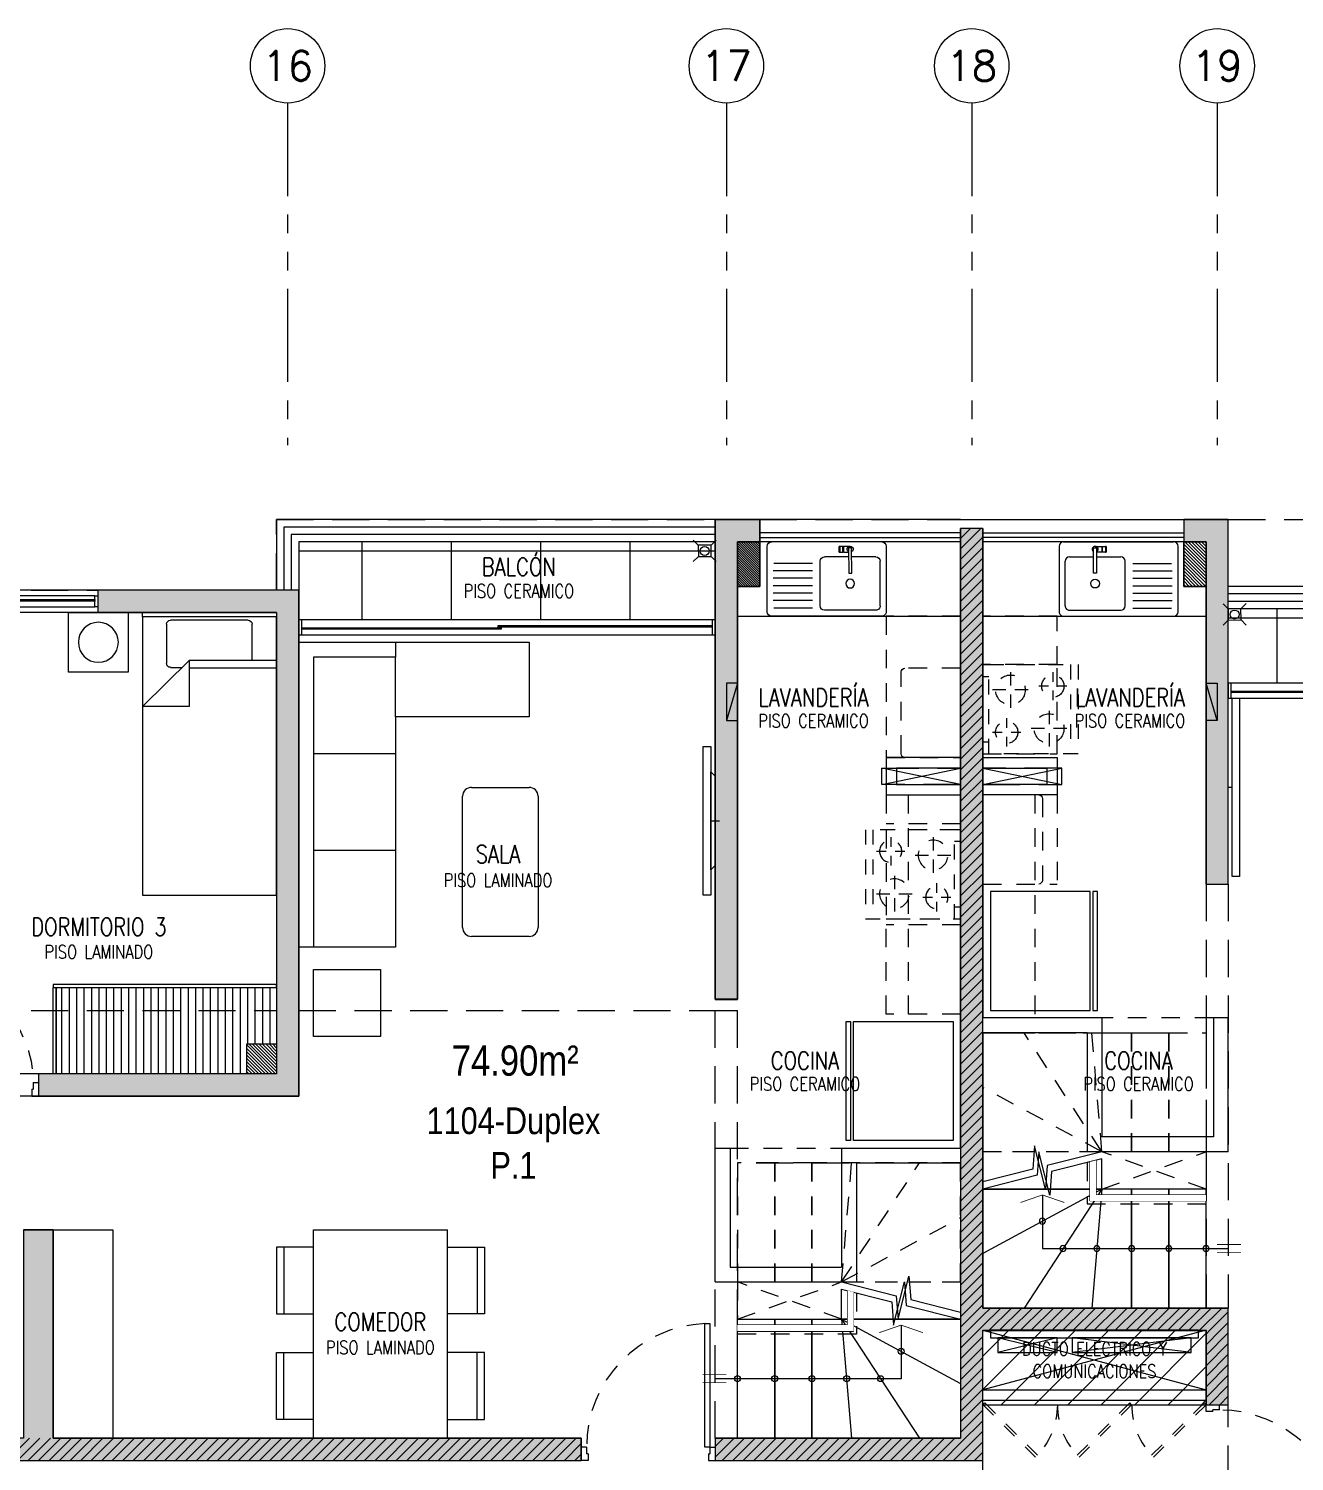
# Model space of a CAD drawing. Header units: millimetres. Extents: x 3765 to 3833, y 1327 to 1657.
# Drawn here: x 3801.76 to 3810.27, y 1414.26 to 1423.89 of the extents above; entities that cross this region are included whole.
import ezdxf
from ezdxf import colors
from ezdxf.entities.mleader import LeaderData, LeaderLine
from ezdxf.enums import TextEntityAlignment as Align
from ezdxf.math import Vec2, Vec3

# ---------------------------------------------------------------- set-up
doc = ezdxf.new("R2010")
doc.units = ezdxf.units.MM
doc.set_wipeout_variables(frame=1)
for name, pattern in [('HIDDEN', [0.375, 0.25, -0.125]), ('HIDDEN2', [0.1875, 0.125, -0.0625]), ('PHANTOM', [63.5, 31.75, -6.35, 6.35, -6.35, 6.35, -6.35]), ('PHANTOM2', [1.25, 0.625, -0.125, 0.125, -0.125, 0.125, -0.125]), ('X-REF_DP_Arquitectura$0$HIDDEN', [0.375, 0.25, -0.125])]:
    doc.linetypes.add(name, pattern=pattern)
doc.layers.get('0').update_dxf_attribs({"color": 251, "lineweight": 9})
for name, color, linetype, lineweight in [('01', 251, 'Continuous', 13), ('A-BARANDAS', 251, 'Continuous', 13), ('A-COCINAS-LAV', 251, 'Continuous', 13), ('A-EJES', 251, 'PHANTOM', 13), ('A-HATCH', 251, 'Continuous', 13), ('A-LINEAS', 251, 'Continuous', 13), ('A-MOBILIARIO', 251, 'Continuous', 13), ('A-MURO BAJO', 251, 'Continuous', 13), ('A-MUROS', 251, 'Continuous', 13), ('A-NUMERACIONDEP', 251, 'Continuous', 13), ('A-PROYECCIONES', 251, 'HIDDEN2', 13), ('A-TEXTO-ACABADO PISO', 251, 'Continuous', 13), ('A-TEXTO-AMBIENTE', 251, 'Continuous', 13), ('A-ÁREA TEXTO', 251, 'Continuous', 13), ('A_20_Estructuras', 251, 'Continuous', 13), ('A_30_DispositivosSanit', 251, 'Continuous', 13), ('A_50_TextoAmbiente', 251, 'Continuous', 13), ('A_50_TextoIndicaciones', 251, 'Continuous', 13), ('A_50_Vigas', 251, 'X-REF_DP_Arquitectura$0$HIDDEN', 13), ('A_60_HatchEstructuras', 251, 'Continuous', 13), ('AREA MODIF', 251, 'Continuous', 13), ('DLP_MOBILIARIO FIJO', 251, 'Continuous', 13), ('DLP_MURO ALTO', 251, 'Continuous', 13), ('MURO CF 120', 251, 'Continuous', 13), ('MURO CF 60', 251, 'Continuous', 13)]:
    doc.layers.add(name, color=color, linetype=linetype, lineweight=lineweight)
doc.styles.add('R80', font='ARIALN.TTF', dxfattribs={"height": 2.03})
doc.styles.add('R80-100', font='ARIALN.TTF', dxfattribs={"height": 0.2032})
doc.styles.add('ROMANS', font='romans.shx', dxfattribs={"width": 0.8})
pattern_1 = [(45, (-21.67, -43.67528), (-0.03535534, 0.03535534), [])]

# ---------------------------------------------------------------- blocks, each defined once
blk = doc.blocks.new('EF-P112')
at = {"layer": 'A_60_HatchEstructuras'}
h = blk.add_hatch(color=256, dxfattribs=at)
h.dxf.hatch_style = 1
h.paths.add_polyline_path([(-9, -0.06), (-9.15, -0.06), (-9.15, -6.175), (-10.65, -6.175), (-10.8, -6.175), (-10.8, -6.325), (-9, -6.325), (-9, -5.45), (-7.5, -5.45), (-7.5, -5.95), (-7.35, -5.95), (-7.35, -5.3), (-9, -5.3)])
h.paths.add_polyline_path([(-10.65, -0.15), (-10.5, -0.15), (-10.5, 0), (-10.8, 0), (-10.8, -3.225), (-10.65, -3.225)])
h.paths.add_polyline_path([(-7.35, 0), (-7.65, 0), (-7.65, -0.15), (-7.5, -0.15), (-7.5, -2.45), (-7.35, -2.45)])
h = blk.add_hatch(color=256, dxfattribs=at)
h.dxf.hatch_style = 1
h.paths.add_polyline_path([(-17.1, -3.725), (-18.7, -3.725), (-18.7, -0.625), (-17.5, -0.625), (-17.5, -0.475), (-18.85, -0.475), (-18.85, -3.875), (-17.1, -3.875)])
h.paths.add_polyline_path([(-16.15, -0.475), (-16.3, -0.475), (-16.3, -3.875), (-16.15, -3.875)])
h.paths.add_polyline_path([(-13.6, -0.475), (-14.95, -0.475), (-14.95, -0.625), (-13.75, -0.625), (-13.75, -3.725), (-15.35, -3.725), (-15.35, -3.875), (-13.6, -3.875)])
h = blk.add_hatch(color=256, dxfattribs=at)
h.dxf.hatch_style = 1
h.paths.add_polyline_path([(-19.25, -4.775), (-21.445, -4.775), (-21.445, -4.925), (-21.1, -4.925), (-21.1, -6.325), (-11.7, -6.325), (-11.7, -6.175), (-15.25, -6.175), (-15.25, -4.775), (-15.45, -4.775), (-15.45, -6.175), (-18.35, -6.175), (-18.35, -4.775), (-18.5, -4.775), (-18.5, -6.175), (-20.9, -6.175), (-20.9, -4.925), (-19.25, -4.925)])
h.paths.add_polyline_path([(-21.47, -7.675), (-18.95, -7.675), (-18.95, -9.075), (-18.8, -9.075), (-18.8, -7.675), (-15.45, -7.675), (-15.45, -9.075), (-15.25, -9.075), (-15.25, -7.675), (-11.7, -7.675), (-11.7, -7.525), (-21.67, -7.525), (-21.67, -9.075), (-19.7, -9.075), (-19.7, -8.925), (-21.47, -8.925)])
at = {"elevation": 0}
for points in [[(-9.68, -1.78), (-9.15, -1.67)], [(-9.15, -1.78), (-9.68, -1.67)], [(-9.68, -1.78), (-9.15, -1.67)], [(-9.15, -1.78), (-9.68, -1.67)], [(-9, -1.67), (-8.47, -1.78)], [(-9, -1.78), (-8.47, -1.67)], [(-9, -1.67), (-8.47, -1.78)], [(-9, -1.78), (-8.47, -1.67)]]:
    blk.add_lwpolyline(points, dxfattribs=at)
at = {"layer": 'A_20_Estructuras'}
for points in [[(-10.65, -0.15), (-10.5, -0.15), (-10.5, 0), (-10.8, 0), (-10.8, -3.225), (-10.65, -3.225)], [(-9, -0.06), (-9.15, -0.06), (-9.15, -6.175), (-10.65, -6.175), (-10.65, -6.175), (-10.8, -6.175), (-10.8, -6.325), (-9, -6.325), (-9, -5.45), (-7.5, -5.45), (-7.5, -5.95), (-7.35, -5.95), (-7.35, -5.3), (-9, -5.3)], [(-7.35, 0), (-7.65, 0), (-7.65, -0.15), (-7.5, -0.15), (-7.5, -2.45), (-7.35, -2.45)], [(-13.6, -0.475), (-14.95, -0.475), (-14.95, -0.625), (-13.75, -0.625), (-13.75, -3.725), (-15.35, -3.725), (-15.35, -3.875), (-13.6, -3.875)], [(-19.25, -4.775), (-21.445, -4.775), (-21.445, -4.925), (-21.1, -4.925), (-21.1, -6.325), (-11.7, -6.325), (-11.7, -6.175), (-15.25, -6.175), (-15.25, -4.775), (-15.45, -4.775), (-15.45, -6.175), (-18.35, -6.175), (-18.35, -4.775), (-18.5, -4.775), (-18.5, -6.175), (-20.9, -6.175), (-20.9, -4.925), (-19.25, -4.925)]]:
    blk.add_lwpolyline(points, close=True, dxfattribs=at)
at = {"layer": 'A_50_Vigas'}
for p, q in [((-7.35, 0), (-4.65, 0)), ((-16.15, -0.475), (-14.95, -0.475)), ((-16.15, -3.2999), (-13.75, -3.2999)), ((-13.6, -3.2999), (-10.8, -3.2999)), ((-10.8, -3.2999), (-10.65, -3.2999)), ((-9, -3.45), (-7.5, -3.45)), ((-9.15, -4.325), (-10.65, -4.325)), ((-9, -5.85, 0), (-7.5, -5.85, 0))]:
    blk.add_line(p, q, dxfattribs=at)
for points in [[(-13.75, -0.475), (-13.75, 0), (-10.8, 0)], [(-10.5, 0), (-7.65, 0)], [(-7.5, -2.45), (-7.5, -5.3)], [(-7.35, -2.45), (-7.35, -5.3)], [(-10.8, -6.175), (-10.8, -3.225)], [(-10.65, -6.175), (-10.65, -3.225)], [(-15.35, -3.725), (-16.15, -3.725)], [(-15.35, -3.875), (-16.15, -3.875)], [(-7.35, -6.85), (-7.35, -5.95)], [(-9, -7.525), (-9, -6.325)]]:
    blk.add_lwpolyline(points, dxfattribs=at)
at = {"layer": 'A_50_Vigas', "elevation": 0}
for points in [[(-9.15, -1.78), (-9.68, -1.78), (-9.68, -1.67), (-9.15, -1.67)], [(-9, -1.78), (-8.47, -1.78), (-8.47, -1.67), (-9, -1.67)]]:
    blk.add_lwpolyline(points, dxfattribs=at)
blk = doc.blocks.new('A$C67C01FD6')
blk.add_line((0.025, 0), (0, 0))
blk.add_lwpolyline([(0.025, 0.6), (0.075, 0.6), (0.075, -0.6), (0.025, -0.6), (0.025, 0.6)])
blk = doc.blocks.new('REFRI')
blk.add_wipeout([(0.4, 0), (-0.4, 0), (-0.4, -0.67), (0.4, -0.67)])
blk.add_wipeout([(-0.4, -0.69), (-0.4, -0.72), (0.4, -0.72), (0.4, -0.69)])
for points in [[(-0.4, 0), (-0.4, -0.67), (0.4, -0.67), (0.4, 0)], [(-0.4, -0.69), (-0.4, -0.72), (0.4, -0.72), (0.4, -0.69)]]:
    blk.add_lwpolyline(points, close=True)
blk = doc.blocks.new('*U86')
for p, q in [((0.01, 0.855), (0.01, 0.9)), ((0.1, 0.865), (0.1, 0.9)), ((0.055, 0.855), (0.01, 0.855)), ((0.1, 0.865), (0.055, 0.865)), ((0.055, 0.855), (0.055, 0.865)), ((0.055, 0.045), (0.01, 0.045)), ((0.01, 0.045), (0.01, 0)), ((0.055, 0.045), (0.055, 0.035)), ((0.1, 0.035), (0.055, 0.035)), ((0.1, 0.035), (0.1, 0))]:
    blk.add_line(p, q)
blk.add_lwpolyline([(0.93, 0.07), (0.93, 0.035), (0.1, 0.035), (0.1, 0.07)], close=True)
at = {"color": 7, "linetype": 'HIDDEN2'}
blk.add_arc((0.0995, 0.0339), 0.8311, 2.23015, 89.96723, dxfattribs=at)
blk = doc.blocks.new('*U88')
blk.add_wipeout([(0, 0), (0, -0.0202), (0.17, -0.0202), (0.17, 0)])
blk.add_lwpolyline([(0, 0), (0.17, 0), (0.17, -0.0202), (0, -0.0202)], close=True)
blk = doc.blocks.new('LAV-COC_01')
for p, q in [((-0.07, 0.0421, 0), (-0.07, 0.7821, 0)), ((0.4, 0.8121, 0), (-0.04, 0.8121, 0)), ((0.43, 0.0421, 0), (0.43, 0.7821, 0)), ((0.03, 0.0821, 0), (0.03, 0.4271, 0)), ((0.36, 0.4571, 0), (0.06, 0.4571, 0)), ((0.39, 0.0821, 0), (0.39, 0.4271, 0)), ((-0.04, 0.0121, 0), (0.4, 0.0121, 0)), ((0.36, 0.0521, 0), (0.06, 0.0521, 0))]:
    blk.add_line(p, q)
at = {"color": 7, "extrusion": (-8.98137e-08, -2.25601e-18, 1)}
for p, q in [((0.125, 0.5071, 0), (0.125, 0.7721, 0)), ((0.175, 0.5071, 0), (0.175, 0.7721, 0)), ((0.075, 0.507, 0), (0.075, 0.768, 0))]:
    blk.add_line(p, q, dxfattribs=at)
at = {"color": 7}
for p, q in [((0.225, 0.5071, 0), (0.225, 0.7721, 0)), ((0.275, 0.5071, 0), (0.275, 0.7721, 0)), ((0.325, 0.5071, 0), (0.325, 0.7721, 0)), ((0.375, 0.507, 0), (0.375, 0.768, 0))]:
    blk.add_line(p, q, dxfattribs=at)
at = {"extrusion": (-4.49068e-08, 3.60285e-08, 1), "elevation": 0}
for points in [[(0, 0.3296), (0, 0.3046), (-0.04, 0.3046), (-0.04, 0.3296)], [(0, 0.3296), (-0.04, 0.3296), (-0.04, 0.3246), (0, 0.3246)]]:
    blk.add_lwpolyline(points, close=True, dxfattribs=at)
blk.add_lwpolyline([(-0.04, 0.2546), (-0.04, 0.2996), (0, 0.2996), (0, 0.2646)], dxfattribs=at)
at = {"extrusion": (-4.49068e-08, 3.60285e-08, 1)}
blk.add_arc((-0.02, 0.2546, 0), 0.02, 29.99971, 329.99971, dxfattribs=at)
for centre, start_param, end_param in [((-0.04, 0.7821, 0), -0.785398, 0.785398), ((0.4, 0.7821, 0), -2.356194, -0.785398), ((0.06, 0.4271, 0), -0.785398, 0.785398), ((0.36, 0.4271, 0), -2.356194, -0.785398), ((-0.04, 0.0421, 0), 0.785398, 2.356194), ((0.06, 0.0821, 0), 0.785398, 2.356194), ((0.36, 0.0821, 0), 2.356194, 3.926991), ((0.4, 0.0421, 0), 2.356194, 3.926991)]:
    blk.add_ellipse(centre, major_axis=(-0.0212, 0.0212), ratio=1, start_param=start_param, end_param=end_param)
blk.add_ellipse((0.21, 0.2546, 0), major_axis=(-0.0212, 0.0212), ratio=1)
at = {"layer": '01', "extrusion": (-4.49068e-08, 3.60285e-08, 1), "elevation": 0}
for points in [[(-0.0375, 0.2996), (-0.0375, 0.3046)], [(-0.02, 0.2996), (-0.02, 0.3046)], [(-0.0025, 0.2996), (-0.0025, 0.3046)]]:
    blk.add_lwpolyline(points, dxfattribs=at)
at = {"extrusion": (-4.49068e-08, 3.60285e-08, 1), "rotation": 359.9380941588614}
blk.add_blockref('*U88', (-0.03, 0.2648, 0), dxfattribs=at)
blk = doc.blocks.new('A$C33FC7C8B')
at = {"ltscale": 0.5}
for p, q in [((0, 0, -0.0001), (0, 0.6, -0.0001)), ((0, 0.6, -0.0001), (0.6, 0.6, 0.0001)), ((0.08, 0.64, -0.0001), (0.52, 0.64, 0.0001)), ((0.08, 0.64, -0.0001), (0.08, 0.6, -0.0001)), ((0.52, 0.64, 0.0001), (0.52, 0.6, 0.0001)), ((0.6, 0.6, 0.0001), (0.6, 0, 0.0001)), ((0.145, 0.575, -0.0001), (0.145, 0.51, -0.0001)), ((0.43, 0.485, 0.0001), (0.43, 0.575, 0.0001)), ((0.05, 0.48, -0.0001), (0.115, 0.48, -0.0001)), ((0.145, 0.45, -0.0001), (0.145, 0.385, -0.0001)), ((0.175, 0.48, -0.0001), (0.24, 0.48, 0)), ((0.4, 0.455, 0), (0.31, 0.455, 0)), ((0.43, 0.335, 0.0001), (0.43, 0.425, 0.0001)), ((0.55, 0.455, 0.0001), (0.46, 0.455, 0.0001)), ((0.17, 0.225, -0.0001), (0.17, 0.315, -0.0001)), ((0.14, 0.195, -0.0001), (0.05, 0.195, -0.0001)), ((0.29, 0.195, 0), (0.2, 0.195, 0)), ((0.455, 0.2, 0.0001), (0.455, 0.265, 0.0001)), ((0.17, 0.075, -0.0001), (0.17, 0.165, -0.0001)), ((0.425, 0.17, 0.0001), (0.36, 0.17, 0)), ((0.455, 0.075, 0.0001), (0.455, 0.14, 0.0001)), ((0.55, 0.17, 0.0001), (0.485, 0.17, 0.0001)), ((0.6, 0.05, 0.0001), (0, 0.05, -0.0001)), ((0.6, 0, 0.0001), (0, 0, -0.0001))]:
    blk.add_line(p, q, dxfattribs=at)
for centre, radius in [((0.145, 0.48), 0.075), ((0.43, 0.455), 0.1), ((0.17, 0.195), 0.1), ((0.455, 0.17), 0.075)]:
    blk.add_circle(centre, radius, dxfattribs=at)
blk = doc.blocks.new('ESC1')
at = {"layer": 'A-BARANDAS'}
blk.add_lwpolyline([(-0.76, 0.9923), (-0.76, 0.76), (-1.5, 0.76), (-1.5, 0.72), (-0.72, 0.72), (-0.72, 0.9821)], dxfattribs=at)
at = {"layer": 'A-LINEAS', "linetype": 'Continuous'}
for points in [[(-0.8, 1.05), (-0.4323, 0.9569), (-0.4206, 0.7993), (-0.347, 1.0901), (-0.3353, 0.9324), (0, 0.8475)], [(-0.8, 1.0024), (-0.4622, 0.9169), (-0.4506, 0.7592), (-0.377, 1.0501), (-0.3653, 0.8924), (-0.0003, 0.8)], [(-0.4, 0.7601), (-0.4, 0.4), (-1.65, 0.4)]]:
    blk.add_lwpolyline(points, dxfattribs=at)
at = {"layer": 'A-LINEAS', "color": 4, "const_width": 0.005}
for points in [[(-0.2526, 0.7092), (-0.4, 0.7601), (-0.5474, 0.7092)], [(-1.5742, 0.4271), (-1.7349, 0.4271)], [(-1.5742, 0.3729), (-1.7349, 0.3729)]]:
    blk.add_lwpolyline(points, dxfattribs=at)
at = {"layer": 'A-LINEAS', "linetype": 'Continuous'}
for centre in [(-0.4, 0.5839), (-1.5, 0.4), (-1.25, 0.4), (-1, 0.4), (-0.7663, 0.4), (-0.5381, 0.4)]:
    blk.add_circle(centre, 0.02, dxfattribs=at)
at = {"layer": 'A-MURO BAJO'}
for points in [[(-0.0003, 0.8), (-0.8, 0.8), (-0.8, 1.0024)], [(-0.8, 0.8), (-0.7326, 0)], [(-0.8, 0.8), (-0.2763, 0)], [(-0.8, 0.8), (0, 0.3675)]]:
    blk.add_lwpolyline(points, dxfattribs=at)
for points in [[(-1.5, 0.8), (-1.25, 0.8), (-1.25, 0), (-1.5, 0)], [(-1.25, 0.8), (-1, 0.8), (-1, 0), (-1.25, 0)], [(-1, 0.8), (0, 0.8), (0, 0), (-1, 0)]]:
    blk.add_lwpolyline(points, close=True, dxfattribs=at)
at = {"layer": 'A-PROYECCIONES'}
for points in [[(-1.5, 1.05), (-1.25, 1.05), (-1.25, 1.85), (-1.5, 1.85)], [(-1.25, 1.05), (-1, 1.05), (-1, 1.85), (-1.25, 1.85)], [(-1, 1.05), (0, 1.05), (0, 1.85), (-1, 1.85)]]:
    blk.add_lwpolyline(points, close=True, dxfattribs=at)
for points in [[(-0.8, 1.05), (-0.7326, 1.85)], [(-0.8, 1.05), (-0.2763, 1.85)], [(-0.8, 1.05), (0, 1.4825)], [(-1.5, 1.05), (-1.5, 0.8), (-0.8, 1.05)], [(-0.8, 0.8), (-1.5, 1.05)], [(-0.8, 1.05), (0, 1.05), (0, 0.8475)]]:
    blk.add_lwpolyline(points, dxfattribs=at)
blk.add_wipeout([(-1.5, 0.76), (-1.5, 0.72), (-0.72, 0.72), (-0.72, 0.9821), (-0.76, 0.9923), (-0.76, 0.76)]).dxf.layer = 'A-BARANDAS'
blk.add_lwpolyline([(-0.7, 0.9771), (-0.7, 0.7), (-1.5, 0.7)], dxfattribs=at)
blk = doc.blocks.new('*U98')
at = {"linetype": 'HIDDEN', "ltscale": 0.2}
for p, q in [((0.3534, 0.3534), (0, 0)), ((0.0127, -0.0127), (0.3656, 0.3401)), ((0, 0), (0.0127, -0.0127))]:
    blk.add_line(p, q, dxfattribs=at)
blk.add_arc((0, 0), 0.4995, 0, 45, dxfattribs=at)
blk = doc.blocks.new('Tab.Electrico')
blk.add_hatch(color=256).paths.add_polyline_path([(0.075, 0), (0.075, 0.25), (0, 0)])
for p, q in [((0.075, 0.25), (0, 0)), ((0.075, 0.25), (0, 0.25)), ((0, 0.25), (0, 0)), ((0.075, 0), (0.075, 0.25)), ((0, 0), (0.075, 0))]:
    blk.add_line(p, q)
blk = doc.blocks.new('DPTO 65_D1')
at = {"layer": 'A-HATCH'}
h = blk.add_hatch(dxfattribs=at)
h.set_pattern_fill('_USER', color=8, scale=0.6, double=1, pattern_type=0)
h.set_pattern_definition([(0, (-0.15005, 6.325), (0, 0.6), []), (90, (-0.15005, 6.325), (-0.6, 4e-17), [])])
h.paths.add_polyline_path([(-2.8501, 6.325), (-0.1501, 6.325), (-0.1501, 5.825), (-2.8501, 5.825)])
at = {"color": 8}
blk.add_lwpolyline([(0.1499, 6.805), (1.4999, 6.805), (1.4999, 6.835), (0.1499, 6.835)], close=True, dxfattribs=at)
for centre, start, end in [((1.1249, 5.05, 0), 90, 180), ((1.1249, 4.5, 0), 180, 270)]:
    blk.add_arc(centre, 0.025, start, end, dxfattribs=at)
at = {"layer": 'A-BARANDAS', "color": 8, "elevation": 0}
for points in [[(-2.8501, 6.425), (-0.1501, 6.425)], [(-2.8501, 6.375), (-0.1501, 6.375)]]:
    blk.add_lwpolyline(points, dxfattribs=at)
at = {"layer": 'A-LINEAS', "color": 8}
for p, q in [((1.4999, 1.475), (-0.0001, 1.075)), ((0, 1.475), (1.4999, 1.075))]:
    blk.add_line(p, q, dxfattribs=at)
at = {"layer": 'A-MOBILIARIO', "color": 8}
for p, q in [((1.4999, 1.005), (0, 1.005)), ((1.4999, 0.975), (0, 0.975))]:
    blk.add_line(p, q, dxfattribs=at)
at = {"layer": 'A-MURO BAJO', "color": 8}
for p, q in [((1.6499, 6.925), (0.1499, 6.925)), ((-2.8301, 5.825, 0), (-0.1701, 5.825, 0)), ((-0.1701, 5.725, 0), (-2.8301, 5.725, 0)), ((1.4999, 1.075), (0, 1.075))]:
    blk.add_line(p, q, dxfattribs=at)
blk.add_lwpolyline([(1.4999, 6.775), (1.4999, 6.275), (-0.0001, 6.275), (-0.0001, 6.775)], close=True, dxfattribs=at)
at = {"layer": 'A-MURO BAJO', "color": 8, "elevation": 0}
for points in [[(-2.8501, 6.475), (-0.1501, 6.475)], [(-2.8501, 6.325), (-0.1501, 6.325)]]:
    blk.add_lwpolyline(points, dxfattribs=at)
at = {"layer": 'A-MUROS', "color": 8}
for p, q in [((-0.1501, 4.475), (-0.1501, 6.925)), ((0.1499, 6.925, 0), (-0.1501, 6.925)), ((1.4999, 6.865), (1.4999, 3.575)), ((1.4999, 6.865), (1.6499, 6.865)), ((-0.0001, 4.475), (-0.0001, 6.475)), ((-0.0001, 4.475), (-0.1501, 4.475)), ((-0.1501, 3.575), (-0.0501, 3.575)), ((0.6999, 3.575), (1.4999, 3.575)), ((1.4999, 1.475), (0, 1.475)), ((0, 0.975), (0, 1.475)), ((1.4999, 0.6), (1.4999, 1.475)), ((0, 0.975), (-0.1501, 0.975))]:
    blk.add_line(p, q, dxfattribs=at)
at = {"layer": 'A-PROYECCIONES', "color": 8}
for p, q in [((0.9999, 5.075), (0.9999, 4.475, 0)), ((1.0999, 5.05), (1.0999, 4.5)), ((1.4999, 4.475), (0.9999, 4.475, 0)), ((-0.0501, 3.575), (0.6999, 3.575))]:
    blk.add_line(p, q, dxfattribs=at)
at = {"layer": 'A-PROYECCIONES', "color": 8, "elevation": 0}
blk.add_lwpolyline([(1.4999, 5.95), (1.4999, 5.35), (0.9999, 5.35), (0.9999, 5.95)], close=True, dxfattribs=at)
at = {"layer": 'DLP_MOBILIARIO FIJO', "color": 8, "elevation": 0}
for points in [[(-0.1501, 5.725), (-0.1701, 5.725), (-0.1701, 5.825), (-0.1501, 5.825)], [(-1.5101, 5.7625), (-0.1701, 5.7625), (-0.1701, 5.7725), (-1.5101, 5.7725)]]:
    blk.add_lwpolyline(points, close=True, dxfattribs=at)
at = {"layer": 'DLP_MURO ALTO', "color": 8}
for p, q in [((1.4999, 5.325), (0.9999, 5.325)), ((0.9999, 5.325), (0.9999, 5.075)), ((1.4999, 5.255), (1.0699, 5.255)), ((1.0699, 5.255), (1.0699, 5.145)), ((1.0699, 5.145), (1.4999, 5.145)), ((0.9999, 5.075), (1.4999, 5.075))]:
    blk.add_line(p, q, dxfattribs=at)
at = {"color": 8, "rotation": 180}
blk.add_blockref('Tab.Electrico', (-0.0001, 5.825), dxfattribs=at)
at = {"color": 8}
blk.add_blockref('ESC1', (1.4999, 1.625), dxfattribs=at)
at = {"layer": 'A-COCINAS-LAV', "color": 8, "extrusion": (4.49068e-08, -3.60284e-08, -1), "zscale": -1.000000000000012, "rotation": 90}
blk.add_blockref('REFRI', (-1.4499, 4.025, 0), dxfattribs=at)
at = {"layer": 'A-MOBILIARIO', "color": 8, "xscale": -1}
for name, p in [('A$C67C01FD6', (-0.1501, 5.125)), ('*U86', (0.01, 0.075))]:
    blk.add_blockref(name, p, dxfattribs=at)
at = {"layer": 'A-PROYECCIONES', "color": 8, "ltscale": 0.5, "extrusion": (4.40218e-06, -0.000440452, -1), "zscale": -0.9999999999999934, "rotation": 89.99999748287736}
blk.add_blockref('A$C33FC7C8B', (-0.8599, 5.35, -0.0025), dxfattribs=at)
at = {"layer": 'A-PROYECCIONES', "color": 8, "ltscale": 0.25, "xscale": -1, "rotation": 180}
for p in [(0, 0.975), (0.5, 0.975)]:
    blk.add_blockref('*U98', p, dxfattribs=at)
at = {"layer": 'A-PROYECCIONES', "color": 8, "ltscale": 0.25, "rotation": 180}
blk.add_blockref('*U98', (1.499, 0.975), dxfattribs=at)
at = {"layer": 'A-MUROS', "color": 8}
for p, q in [((-0.1501, 2.675), (-0.1501, 3.575)), ((-0.0501, 3.575), (-0.0501, 2.775)), ((0.6999, 3.575), (0.6999, 2.775)), ((0.7999, 3.475), (0.7999, 2.675)), ((0.7999, 3.475), (1.4999, 3.475)), ((1.4999, 3.4751), (1.4999, 1.625)), ((-0.0501, 2.775), (0.6999, 2.775)), ((-0.1501, 2.675), (0.7999, 2.675)), ((1.4999, 1.625), (-0.1501, 1.625)), ((-0.1501, 0.975), (-0.1501, 1.625))]:
    blk.add_line(p, q, dxfattribs=at)
at = {"layer": 'A-PROYECCIONES', "color": 8}
blk.add_line((1.1499, 5.075), (1.1499, 3.575), dxfattribs=at)
at = {"layer": 'A-COCINAS-LAV', "color": 8, "extrusion": (-3.60285e-08, 4.49068e-08, -1), "zscale": -1, "rotation": 270}
blk.add_blockref('LAV-COC_01', (-0.9999, 6.705, 0), dxfattribs=at)
at = {"layer": 'A-HATCH'}
h = blk.add_hatch(dxfattribs=at)
h.set_pattern_fill('ANSI31', color=8, scale=0.005)
h.paths.add_polyline_path([(-0.0001, 6.475), (0.1499, 6.475), (0.1499, 6.775), (-0.0001, 6.775)])
at = {"layer": 'A-HATCH', "color": 8}
blk.add_lwpolyline([(-0.0001, 6.475), (0.1499, 6.475), (0.1499, 6.775), (-0.0001, 6.775)], close=True, dxfattribs=at)
at = {"layer": 'A-MUROS', "color": 8}
for p, q in [((0.1499, 6.925, 0), (0.1499, 6.475)), ((0.1499, 6.475), (-0.0001, 6.475))]:
    blk.add_line(p, q, dxfattribs=at)
at = {"layer": 'A-PROYECCIONES', "color": 8}
blk.add_lwpolyline([(1.4999, 5.95), (0.9999, 5.95), (0.9999, 6.275), (1.4999, 6.275)], close=True, dxfattribs=at)
blk = doc.blocks.new('A$C72FD42DB')
for p, q in [((0.3255, 1.4, 0), (1.2255, 1.4, 0)), ((0.3255, 0), (0.3255, 1.4, 0)), ((1.2255, 0), (1.2255, 1.4, 0)), ((0.3255, 0), (1.2255, 0))]:
    blk.add_line(p, q)
for points in [[(0.3255, 1.285), (0.0755, 1.285), (0.0755, 0.835), (0.3255, 0.835)], [(0.1255, 1.285), (0.1255, 0.835)], [(1.2255, 1.285), (1.4755, 1.285), (1.4755, 0.835), (1.2255, 0.835)], [(1.4255, 1.285), (1.4255, 0.835)], [(0.3255, 0.125), (0.0755, 0.125), (0.0755, 0.575), (0.3255, 0.575)], [(0.1255, 0.125), (0.1255, 0.575)], [(1.2255, 0.125), (1.4755, 0.125), (1.4755, 0.575), (1.2255, 0.575)], [(1.4255, 0.125), (1.4255, 0.575)]]:
    blk.add_lwpolyline(points)
blk = doc.blocks.new('A$C4BFA03A9')
for points in [[(0.06, -0.5), (0.11, -0.5), (0.11, 0.5), (0.06, 0.5)], [(0.03, -0.3), (0.06, -0.33), (0.06, 0.33), (0.03, 0.3)]]:
    blk.add_lwpolyline(points, close=True)
at = {"layer": 'A-PROYECCIONES', "ltscale": 0.15}
blk.add_line((0.06, 0), (0, 0), dxfattribs=at)
blk = doc.blocks.new('1 PLAZA')
for p, q in [((-0.2859, -0.3221), (-0.2859, -0.0781)), ((-0.2592, -0.0513), (0.2619, -0.0513)), ((0.2887, -0.0781), (0.2887, -0.3415)), ((-0.45, -0.3221), (0.1356, -0.3221)), ((0.1356, -0.371), (-0.45, -0.371)), ((0.45, -0.6318), (0.1356, -0.3221)), ((0.1356, -0.3221), (0.1356, -0.6318)), ((0.2619, -0.3683), (0.1825, -0.3683)), ((0.1356, -0.6318), (0.45, -0.6318))]:
    blk.add_line(p, q)
at = {"extrusion": (4.49068e-08, -3.60286e-08, 1), "elevation": 0}
blk.add_lwpolyline([(-0.45, -0.0287), (0.45, -0.0287), (0.45, 0), (-0.45, 0)], close=True, dxfattribs=at)
blk.add_lwpolyline([(-0.45, -1.9), (-0.45, -0.0287), (0.45, -0.0287), (0.45, -1.9)], close=True)
for centre, start, end in [((-0.2592, -0.0781), 90, 180), ((0.2619, -0.0781), 0, 90), ((0.2619, -0.3415), 270, 0)]:
    blk.add_arc(centre, 0.0267, start, end)
blk = doc.blocks.new('VELADOR')
blk.add_lwpolyline([(0, 0.4), (0, 0), (0.4, 0), (0.4, 0.4)], close=True)
blk.add_circle((0.2, 0.2), 0.1344)
blk = doc.blocks.new('*U87')
for p, q in [((0.01, 0.755), (0.01, 0.8)), ((0.1, 0.765), (0.1, 0.8)), ((0.055, 0.755), (0.01, 0.755)), ((0.1, 0.765), (0.055, 0.765)), ((0.055, 0.755), (0.055, 0.765)), ((0.055, 0.045), (0.01, 0.045)), ((0.01, 0.045), (0.01, 0)), ((0.055, 0.045), (0.055, 0.035)), ((0.1, 0.035), (0.055, 0.035)), ((0.1, 0.035), (0.1, 0))]:
    blk.add_line(p, q)
blk.add_lwpolyline([(0.83, 0.07), (0.83, 0.035), (0.1, 0.035), (0.1, 0.07)], close=True)
at = {"color": 7, "linetype": 'HIDDEN2'}
blk.add_arc((0.0996, 0.034), 0.731, 2.23015, 89.96723, dxfattribs=at)
blk = doc.blocks.new('VP.120')
at = {"layer": 'A-MURO BAJO', "color": 8}
for p, q in [((0, 0), (1.2, 0)), ((0, -0.15), (1.2, -0.15))]:
    blk.add_line(p, q, dxfattribs=at)
at = {"layer": 'DLP_MOBILIARIO FIJO', "color": 8}
for p, q in [((0.02, -0.0375), (1.18, -0.0375)), ((1.18, -0.1125), (0.02, -0.1125))]:
    blk.add_line(p, q, dxfattribs=at)
for points in [[(0, -0.1125), (0.02, -0.1125), (0.02, -0.0375), (0, -0.0375)], [(1.2, -0.1125), (1.18, -0.1125), (1.18, -0.0375), (1.2, -0.0375)]]:
    blk.add_lwpolyline(points, close=True, dxfattribs=at)
at = {"layer": 'DLP_MOBILIARIO FIJO', "color": 8, "elevation": 0}
for points in [[(0.61, -0.0625), (0.02, -0.0625), (0.02, -0.0725), (0.61, -0.0725)], [(0.59, -0.0875), (1.18, -0.0875), (1.18, -0.0775), (0.59, -0.0775)]]:
    blk.add_lwpolyline(points, close=True, dxfattribs=at)
blk = doc.blocks.new('SOFA SEC')
for p, q in [((0, 0.65), (0.1, 0.65)), ((0.1, 0.65), (0.1, 0.1)), ((0.5, 0.65), (0.1, 0.65)), ((0.75, 0.65), (0.75, 0.1)), ((1.4, 0.65), (1.4, 0.1)), ((0.1, 0.1), (2.05, 0.1))]:
    blk.add_line(p, q)
blk.add_lwpolyline([(0.5, 1.55), (0.5, 0.65), (2.05, 0.65), (2.05, 0), (0, 0), (0, 1.55)], close=True)
blk = doc.blocks.new('MESA CENTRO')
for p, q in [((-0.1937, 0), (0.1937, 0)), ((-0.2537, -0.9421), (-0.2537, -0.06)), ((0.2537, -0.06), (0.2537, -0.9421)), ((0.1937, -1.0021), (-0.1937, -1.0021))]:
    blk.add_line(p, q)
for centre, start, end in [((-0.1937, -0.06), 90, 180), ((0.1937, -0.06), 0, 90), ((-0.1937, -0.9421), 180, 270), ((0.1937, -0.9421), 270, 0)]:
    blk.add_arc(centre, 0.06, start, end)
blk = doc.blocks.new('DPTO 75_D1')
at = {"layer": 'A-HATCH'}
h = blk.add_hatch(dxfattribs=at)
h.set_pattern_fill('ANSI31', color=8, scale=0.0035)
h.set_pattern_definition([(45, (-12.042183, -4.724965), (-0.007857724, 0.007857724), [])])
h.paths.add_polyline_path([(-0.15, 5.875), (-0.3, 5.875), (-0.3, 6.175), (-0.15, 6.175)])
h = blk.add_hatch(dxfattribs=at)
h.set_pattern_fill('_USER', color=8, scale=0.6, double=1, pattern_type=0)
h.set_pattern_definition([(0, (-7e-06, 6.175), (0, 0.6), []), (90, (-7e-06, 6.175), (-0.6, 4e-17), [])])
h.paths.add_polyline_path([(2.8, 6.175), (2.8, 5.65), (0, 5.65), (0, 6.175)])
h = blk.add_hatch(dxfattribs=at)
h.set_pattern_fill('ANSI31', color=8, scale=0.005)
h.set_pattern_definition([(45, (8.629694, -51.797116), (-0.01122532, 0.01122532), [])])
h.paths.add_polyline_path([(2.95, 2.8), (3.15, 2.8), (3.15, 2.6), (2.95, 2.6)])
at = {"layer": 'DLP_MOBILIARIO FIJO'}
h = blk.add_hatch(dxfattribs=at)
h.set_pattern_fill('_USER', color=8, scale=0.05, angle=270, pattern_type=0)
h.set_pattern_definition([(270, (-36.53, -17.095035), (0.05, -9e-18), [])])
h.paths.add_polyline_path([(4.43, 3.18), (4.43, 2.6), (3.15, 2.6), (3.15, 2.8), (2.95, 2.8), (2.95, 3.18)])
at = {"color": 8}
for centre, start, end in [((-1.2749, 5.3, 0), 0, 90), ((-1.2749, 4.75, 0), 270, 0)]:
    blk.add_arc(centre, 0.025, start, end, dxfattribs=at)
at = {"layer": 'A-BARANDAS', "color": 8, "elevation": 0}
for points in [[(0, 6.275), (2.9, 6.275), (2.9, 5.85)], [(0, 6.225), (2.85, 6.225), (2.85, 5.85)]]:
    blk.add_lwpolyline(points, dxfattribs=at)
at = {"layer": 'A-HATCH', "color": 8}
blk.add_lwpolyline([(-0.15, 5.875), (-0.3, 5.875), (-0.3, 6.175), (-0.15, 6.175)], close=True, dxfattribs=at)
blk.add_lwpolyline([(-0.15, 5.875), (-0.3, 5.875), (-0.3, 6.175), (-0.15, 6.175)], close=True, dxfattribs=at)
at = {"layer": 'A-MOBILIARIO', "color": 8, "elevation": 0}
blk.add_lwpolyline([(2.25, 3.3), (2.25, 2.85), (2.7, 2.85), (2.7, 3.3)], close=True, dxfattribs=at)
at = {"layer": 'A-MURO BAJO', "color": 8}
for p, q in [((-1.65, 6.325), (-0.3, 6.325)), ((2.95, 6.325), (2.95, 5.85)), ((0.02, 5.65, 0), (2.78, 5.65, 0)), ((2.78, 5.55, 0), (0.02, 5.55, 0))]:
    blk.add_line(p, q, dxfattribs=at)
at = {"layer": 'A-MURO BAJO', "color": 8, "elevation": 0}
for points in [[(0, 6.325), (2.95, 6.325)], [(0, 6.175), (2.8, 6.175), (2.8, 5.85)]]:
    blk.add_lwpolyline(points, dxfattribs=at)
at = {"layer": 'A-MURO BAJO', "color": 8}
blk.add_lwpolyline([(-0.15, 5.675), (-1.65, 5.675), (-1.65, 6.175), (-0.15, 6.175)], close=True, dxfattribs=at)
at = {"layer": 'A-MURO BAJO', "color": 8, "elevation": 0}
blk.add_lwpolyline([(4.45, 1.55), (4.05, 1.55), (4.05, 0.15), (4.45, 0.15)], close=True, dxfattribs=at)
at = {"layer": 'A-MUROS', "color": 8}
for p, q in [((-1.65, 2.1), (-1.65, 6.265)), ((-0.3, 6.325), (-0.3, 5.875)), ((0, 6.325), (-0.3, 6.325)), ((0, 3.1), (0, 6.325)), ((-0.3, 5.875), (-0.15, 5.875)), ((-0.15, 5.875), (-0.15, 3.1)), ((2.8, 5.85), (2.8, 2.45)), ((2.8, 5.85), (4.15, 5.85)), ((4.15, 5.85), (4.15, 5.7)), ((2.95, 5.7), (2.95, 2.8)), ((2.95, 5.7), (4.15, 5.7)), ((-0.15, 3.1), (0, 3.1)), ((3.15, 2.8), (2.95, 2.8)), ((3.15, 2.6), (3.15, 2.8)), ((3.15, 2.6), (4.55, 2.6)), ((4.55, 2.6), (4.55, 2.45)), ((2.8, 2.45), (4.55, 2.45)), ((-0.85, 2.1), (-1.65, 2.1)), ((0, 2.1), (-0.1, 2.1)), ((4.65, 1.55), (4.45, 1.55)), ((4.45, 1.55), (4.45, 0.15)), ((4.45, 0.15), (0.9, 0.15)), ((0.9, 0.15), (0.9, 0)), ((10.3, 0), (0.9, 0)), ((0, 0), (-1.8, 0))]:
    blk.add_line(p, q, dxfattribs=at)
at = {"layer": 'A-PROYECCIONES', "color": 8}
for p, q in [((-1.6499, 5.325, 0), (-1.2749, 5.325, 0)), ((-1.2499, 4.75, 0), (-1.2499, 5.3, 0)), ((-1.3, 3, 0), (-1.3, 4.475)), ((-1.15, 4.475), (-1.15, 4.28, 0)), ((-1.65, 4.28), (-1.15, 4.28, 0)), ((-1.65, 3.6, 0), (-1.15, 3.6, 0)), ((-1.15, 3, 0), (-1.15, 3.6, 0)), ((-1.65, 3), (-1.15, 3, 0)), ((-0.1, 2.1), (-0.85, 2.1))]:
    blk.add_line(p, q, dxfattribs=at)
blk.add_lwpolyline([(-1.15, 4.725), (-1.65, 4.725), (-1.65, 5.675), (-1.15, 5.675)], close=True, dxfattribs=at)
at = {"layer": 'A-PROYECCIONES', "color": 8, "elevation": 0}
blk.add_lwpolyline([(-1.15, 4.24), (-1.15, 3.64), (-1.65, 3.64), (-1.65, 4.24)], close=True, dxfattribs=at)
at = {"layer": 'DLP_MOBILIARIO FIJO', "color": 8, "elevation": 0}
for points in [[(0.02, 5.55), (0, 5.55), (0, 5.65), (0.02, 5.65)], [(1.46, 5.6125), (0.02, 5.6125), (0.02, 5.6025), (1.46, 5.6025)], [(1.44, 5.5875), (2.78, 5.5875), (2.78, 5.5975), (1.44, 5.5975)], [(2.8, 5.55), (2.78, 5.55), (2.78, 5.65), (2.8, 5.65)], [(4.45, 3.2), (4.45, 3.18), (2.95, 3.18), (2.95, 3.2)], [(4.43, 2.6), (4.45, 2.6), (4.45, 3.18), (4.43, 3.18)]]:
    blk.add_lwpolyline(points, close=True, dxfattribs=at)
at = {"layer": 'DLP_MOBILIARIO FIJO', "color": 8}
blk.add_lwpolyline([(2.95, 2.6), (4.43, 2.6), (4.43, 3.18), (2.95, 3.18)], close=True, dxfattribs=at)
at = {"layer": 'DLP_MURO ALTO', "color": 8}
for p, q in [((-1.65, 4.725), (-1.15, 4.725)), ((-1.15, 4.725), (-1.15, 4.475)), ((-1.65, 4.655), (-1.22, 4.655)), ((-1.22, 4.655), (-1.22, 4.545)), ((-1.22, 4.545), (-1.65, 4.545)), ((-1.15, 4.475), (-1.65, 4.475))]:
    blk.add_line(p, q, dxfattribs=at)
at = {"color": 8}
blk.add_blockref('VP.120', (4.15, 5.85, 0), dxfattribs=at)
at = {"color": 8, "xscale": -1}
for name, p in [('Tab.Electrico', (-0.075, 4.975)), ('ESC1', (-1.65, 0.15))]:
    blk.add_blockref(name, p, dxfattribs=at)
at = {"layer": 'A-COCINAS-LAV', "color": 8, "extrusion": (4.49068e-08, 3.60284e-08, 1), "rotation": 90}
blk.add_blockref('REFRI', (-1.6, 2.55, 0), dxfattribs=at)
at = {"layer": 'A-MOBILIARIO', "color": 8, "extrusion": (-4.49068e-08, 3.60286e-08, 1)}
for name, p in [('1 PLAZA', (3.4, 5.7, 0)), ('VELADOR', (3.9471, 5.3, 0))]:
    blk.add_blockref(name, p, dxfattribs=at)
at = {"layer": 'A-MOBILIARIO', "color": 8}
for name, p, xscale, rotation in [('SOFA SEC', (2.8, 5.5, 0), -1, 90.00043285210194), ('MESA CENTRO', (1.4447, 3.5229, 0), -0.9999999999999923, 180.0000225791111)]:
    blk.add_blockref(name, p, dxfattribs=dict(at, xscale=xscale, rotation=rotation))
blk.add_blockref('A$C4BFA03A9', (-0.03, 4.3, 0), dxfattribs=at)
at = {"layer": 'A-MOBILIARIO', "color": 8, "rotation": 90}
blk.add_blockref('*U87', (5.35, 2.44, 0), dxfattribs=at)
at = {"layer": 'A-MOBILIARIO', "color": 8, "xscale": -1}
blk.add_blockref('A$C72FD42DB', (3.0255, 0.15, 0), dxfattribs=at)
at = {"layer": 'A-PROYECCIONES', "color": 8, "ltscale": 0.5, "extrusion": (4.40218e-06, 0.000440452, 1), "rotation": 89.99999748287728}
blk.add_blockref('A$C33FC7C8B', (-1.01, 3.64, 0.0017), dxfattribs=at)
at = {"layer": 'A-MUROS', "color": 8}
for p, q in [((-0.85, 2.1), (-0.85, 1.3)), ((-0.1, 2.1), (-0.1, 1.3)), ((0, 1.2), (0, 2.1)), ((-1.65, 2.0001), (-1.65, 0.15)), ((-0.95, 2), (-1.65, 2)), ((-0.95, 2), (-0.95, 1.2)), ((-0.1, 1.3), (-0.85, 1.3)), ((0, 1.2), (-0.95, 1.2)), ((0, 0.15), (-1.65, 0.15)), ((0, 0.15), (0, 0))]:
    blk.add_line(p, q, dxfattribs=at)
at = {"layer": 'A-COCINAS-LAV', "color": 8, "extrusion": (-3.60285e-08, -4.49068e-08, 1), "rotation": 270}
blk.add_blockref('LAV-COC_01', (-1.1621, 6.105, 0), dxfattribs=at)
at = {"layer": 'A-MOBILIARIO', "color": 8, "xscale": -1.000000000000004, "rotation": 270}
blk.add_blockref('*U86', (0, -0.01), dxfattribs=at)
at = {"color": 8}
blk.add_lwpolyline([(-0.3, 6.205), (-1.65, 6.205), (-1.65, 6.235), (-0.3, 6.235)], close=True, dxfattribs=at)
at = {"layer": 'A-MURO BAJO', "color": 8}
blk.add_line((-1.65, 6.175), (-0.3, 6.175), dxfattribs=at)
blk = doc.blocks.new('TC_P10')
at = {"xscale": -1}
blk.add_blockref('DPTO 75_D1', (37.9, 4.725), dxfattribs=at)
blk.add_blockref('DPTO 65_D1', (41.1999, 4.125), dxfattribs=at)
blk = doc.blocks.new('XREF_TORREC$0$BANDEJA')
at = {"color": 8}
for points in [[(39.75, 5.6), (39.75, 5.55), (41.15, 5.55), (41.15, 5.6), (39.75, 5.6)], [(40.2, 5.45), (40.2, 5.55), (39.8, 5.55), (39.8, 5.45), (40.2, 5.45), (39.8, 5.55), (40.2, 5.55), (39.8, 5.45)], [(41.1, 5.45), (41.1, 5.55), (40.3, 5.55), (40.3, 5.45), (41.1, 5.45), (40.3, 5.55), (41.1, 5.55), (40.3, 5.45)]]:
    blk.add_lwpolyline(points, dxfattribs=at)
blk = doc.blocks.new('TEXTO AMBIENTES P10')
at = {"layer": 'A-TEXTO-ACABADO PISO', "char_height": 0.09, "attachment_point": 2, "style": 'ROMANS'}
for s, width, insert in [('PISO CERAMICO', 1.20225, (35.2303, -0.435)), ('PISO LAMINADO', 1.034523, (35.0901, -2.3799, 0)), ('PISO LAMINADO', 1.20225, (32.4062, -2.8614)), ('PISO LAMINADO', 1.20225, (34.2988, -5.52))]:
    blk.add_mtext_dynamic_manual_height_columns(s, width=width, gutter_width=12.5, heights=[0], dxfattribs=dict(at, insert=insert))
at = {"layer": 'A-TEXTO-ACABADO PISO', "char_height": 0.09, "attachment_point": 2, "rotation": 359.99998, "style": 'ROMANS'}
for insert in [(37.2112, -1.3077), (39.3387, -1.3077), (37.1538, -3.7489), (39.3961, -3.7489)]:
    blk.add_mtext_dynamic_manual_height_columns('PISO CERAMICO', width=1.20225, gutter_width=12.5, heights=[0], dxfattribs=dict(at, insert=insert))
at = {"layer": 'A-TEXTO-AMBIENTE', "style": 'ROMANS', "width": 0.8}
for s, p in [('BALCÓN', (35.23, -0.3782, 0)), ('LAVANDERÍA', (37.2113, -1.2562, 0)), ('LAVANDERÍA', (39.3388, -1.2562, 0)), ('SALA', (35.0901, -2.3086, 0)), ('DORMITORIO 3', (32.4065, -2.7981, 0)), ('COCINA', (37.1538, -3.6974, 0)), ('COCINA', (39.3962, -3.6974, 0)), ('COMEDOR', (34.2988, -5.4534, 0))]:
    blk.add_text(s, height=0.12, dxfattribs=at).set_placement(p, align=Align.CENTER)
blk = doc.blocks.new('_Dot')
at = {"color": 0, "linetype": 'ByBlock', "lineweight": -2}
blk.add_line((-0.5, 0), (-1, 0), dxfattribs=at)
at = {"color": 0, "linetype": 'ByBlock', "const_width": 0.5}
blk.add_lwpolyline([(-0.25, 0, 1), (0.25, 0, 1)], format="xyb", close=True, dxfattribs=at)
blk = doc.blocks.new('Ejes_Torre C')
at = {"layer": 'A-EJES', "linetype": 'PHANTOM2'}
for points in [[(35.025, 16.65), (35.025, 14.35)], [(37.975, 16.65), (37.975, 14.35)], [(39.625, 16.65), (39.625, 14.35)], [(41.275, 16.65), (41.275, 14.35)]]:
    blk.add_lwpolyline(points, dxfattribs=at)
at = {"layer": 'A-EJES', "linetype": 'Continuous'}
for centre in [(35.025, 16.9), (37.975, 16.9), (39.625, 16.9), (41.275, 16.9)]:
    blk.add_circle(centre, 0.25, dxfattribs=at)
at = {"layer": 'A-EJES', "linetype": 'Continuous', "style": 'ROMANS'}
for s, p in [('16', (35.025, 16.9)), ('17', (37.975, 16.9)), ('18', (39.625, 16.9)), ('19', (41.275, 16.9))]:
    blk.add_text(s, height=0.2, dxfattribs=at).set_placement(p, align=Align.MIDDLE_CENTER)
blk = doc.blocks.new('TEXTO DUCTOS PT')
at = {"layer": 'A_50_TextoIndicaciones', "insert": (39.1, -5.65), "char_height": 0.09, "width": 1.073848, "attachment_point": 5, "style": 'ROMANS'}
blk.add_mtext('\\pxsm1,qc,t16;DUCTO ELECTRICO Y COMUNICACIONES', dxfattribs=at)
blk = doc.blocks.new('TORRE F HATCH CORTAFUEGO')
at = {"layer": 'AREA MODIF'}
h = blk.add_hatch(dxfattribs=at)
h.set_pattern_fill('ANSI31', color=8, scale=0.05, style=0)
h.set_pattern_definition([(45, (-17.85008, -72.1499), (-0.1122532, 0.1122532), [])])
h.paths.add_polyline_path([(-9.0001, -66.5999), (-7.5001, -66.5999), (-7.5002, -67.1), (-9, -67.0999)])
at = {"layer": 'MURO CF 60'}
h = blk.add_hatch(dxfattribs=at)
h.set_pattern_fill('_USER', color=8, scale=0.05, angle=45, pattern_type=0)
h.set_pattern_definition(pattern_1)
h.paths.add_polyline_path([(-9.15, -61.2101), (-9, -61.2101), (-9, -67.475), (-9.15, -67.475)])
h = blk.add_hatch(dxfattribs=at)
h.set_pattern_fill('_USER', color=8, scale=0.05, angle=45, pattern_type=0)
h.set_pattern_definition(pattern_1)
h.paths.add_polyline_path([(-9, -66.45), (-7.35, -66.45), (-7.35, -66.6), (-9, -66.6)])
h = blk.add_hatch(dxfattribs=at)
h.set_pattern_fill('_USER', color=8, scale=0.05, angle=45, pattern_type=0)
h.set_pattern_definition(pattern_1)
h.paths.add_polyline_path([(-7.35, -66.6), (-7.5, -66.6), (-7.5, -67.1), (-7.35, -67.1)])
h = blk.add_hatch(dxfattribs=at)
h.set_pattern_fill('_USER', color=8, scale=0.05, angle=45, pattern_type=0)
h.set_pattern_definition(pattern_1)
h.paths.add_polyline_path([(-17.85, -67.475), (-11.7, -67.475), (-11.7, -67.325), (-17.85, -67.325)])
h = blk.add_hatch(dxfattribs=at)
h.set_pattern_fill('_USER', color=8, scale=0.05, angle=45, pattern_type=0)
h.set_pattern_definition(pattern_1)
h.paths.add_polyline_path([(-10.8, -67.475), (-9.15, -67.475), (-9.15, -67.325), (-10.8, -67.325)])
blk = doc.blocks.new('0-sumidero')
for p, q in [((-0.0421, 0.0382), (-0.0763, 0.0724)), ((0.0435, 0.0382), (-0.0421, 0.0382)), ((-0.0421, 0.0382), (-0.0421, -0.0369)), ((0.0435, 0.0382), (0.0777, 0.0724)), ((0.0435, -0.0369), (0.0435, 0.0382)), ((-0.0421, -0.0369), (-0.0763, -0.0711)), ((-0.0421, -0.0369), (0.0435, -0.0369)), ((0.0435, -0.0369), (0.0777, -0.0711))]:
    blk.add_line(p, q)
blk.add_circle((0, 0), 0.0303)
blk = doc.blocks.new('sum')
at = {"layer": 'A_30_DispositivosSanit', "rotation": 45.00000007321594}
blk.add_blockref('0-sumidero', (0, 0), dxfattribs=at)
blk = doc.blocks.new('IS-pluviales_26.03.2025')
at = {"layer": 'A_30_DispositivosSanit', "rotation": 315.4214501941968}
for p in [(-10.8703, -75.1613, 0), (-7.3073, -75.5886, 0)]:
    blk.add_blockref('sum', p, dxfattribs=at)
blk = doc.blocks.new('areas-TE')
at = {"layer": 'A-ÁREA TEXTO', "color": 8, "insert": (34.7786, -78.5352, 0), "char_height": 0.2032, "width": 2.294455, "attachment_point": 1, "style": 'R80-100'}
blk.add_mtext('\\pxql;74.90m²', dxfattribs=at)
at = {"layer": 'A-NUMERACIONDEP'}
ml = blk.add_multileader_mtext('Standard', dxfattribs=at)
ml.set_content('1104-Duplex P.1', color=256, style='R80')
ml.set_leader_properties(color=256)
ml.set_arrow_properties(name='DOT')
ml.build(insert=Vec2(0, 0))
ml.multileader.update_dxf_attribs({"leader_type": 0, "has_text_frame": 1, "text_left_attachment_type": 2, "text_right_attachment_type": 2, "dogleg_length": 0.36, "arrow_head_size": 0.06, "scale": 0.06})
ctx = ml.context
ctx.base_point, ctx.scale, ctx.char_height, ctx.arrow_head_size, ctx.landing_gap_size, ctx.plane_origin = Vec3(34.3958, -79.0665), 0.06, 0.18, 0.06, 0.06, Vec3(34.2284, -79.0709)
ctx.left_attachment, ctx.right_attachment, ctx.text_align_type = 2, 2, 1
notes = []
notes.append((ctx, [(0, (1, 1, 0), (36.0832, -79.0665), (-1, 0), 0.0917, [(0, [(36.3697, -78.7176)], 0, [])])]))
ctx.mtext.insert, ctx.mtext.width, ctx.mtext.alignment, ctx.mtext.flow_direction = Vec3(35.1937, -78.9512), 1.601379, 2, 5
for ctx, leaders in notes:
    for number, flags, end, landing, length, lines in leaders:
        leader = LeaderData()
        leader.index, (leader.has_last_leader_line, leader.has_dogleg_vector, leader.attachment_direction) = number, flags
        leader.last_leader_point, leader.dogleg_vector, leader.dogleg_length = Vec3(end), Vec3(landing), length
        for number, points, colour, breaks in lines:
            line = LeaderLine()
            line.index, line.vertices, line.color, line.breaks = number, Vec3.list(points), colors.encode_raw_color(colour), breaks
            leader.lines.append(line)
        ctx.leaders.append(leader)

msp = doc.modelspace()

# ---------------------------------------------------------------- block references
msp.add_blockref('EF-P112', (3817.1721, 1420.5876))

# ---------------------------------------------------------------- next in the draw order: block references
msp.add_blockref('TC_P10', (3768.4721, 1409.5379))

# ---------------------------------------------------------------- next in the draw order: block references
for name, p in [('areas-TE', (3769.8221, 1495.5879)), ('XREF_TORREC$0$BANDEJA', (3768.4721, 1409.5379))]:
    msp.add_blockref(name, p)
at = {"layer": 'A-EJES'}
msp.add_blockref('Ejes_Torre C', (3768.4721, 1406.7379), dxfattribs=at)
at = {"layer": 'A_30_DispositivosSanit'}
msp.add_blockref('IS-pluviales_26.03.2025', (3817.1711, 1495.5383, 0), dxfattribs=at)
at = {"layer": 'A_50_TextoAmbiente'}
msp.add_blockref('TEXTO AMBIENTES P10', (3769.8221, 1420.5879), dxfattribs=at)
at = {"layer": 'A_50_TextoIndicaciones'}
msp.add_blockref('TEXTO DUCTOS PT', (3769.8221, 1420.5879), dxfattribs=at)
at = {"layer": 'MURO CF 120', "color": 251}
msp.add_blockref('TORRE F HATCH CORTAFUEGO', (3817.1721, 1481.7379), dxfattribs=at)

doc.saveas('drawing.dxf')
